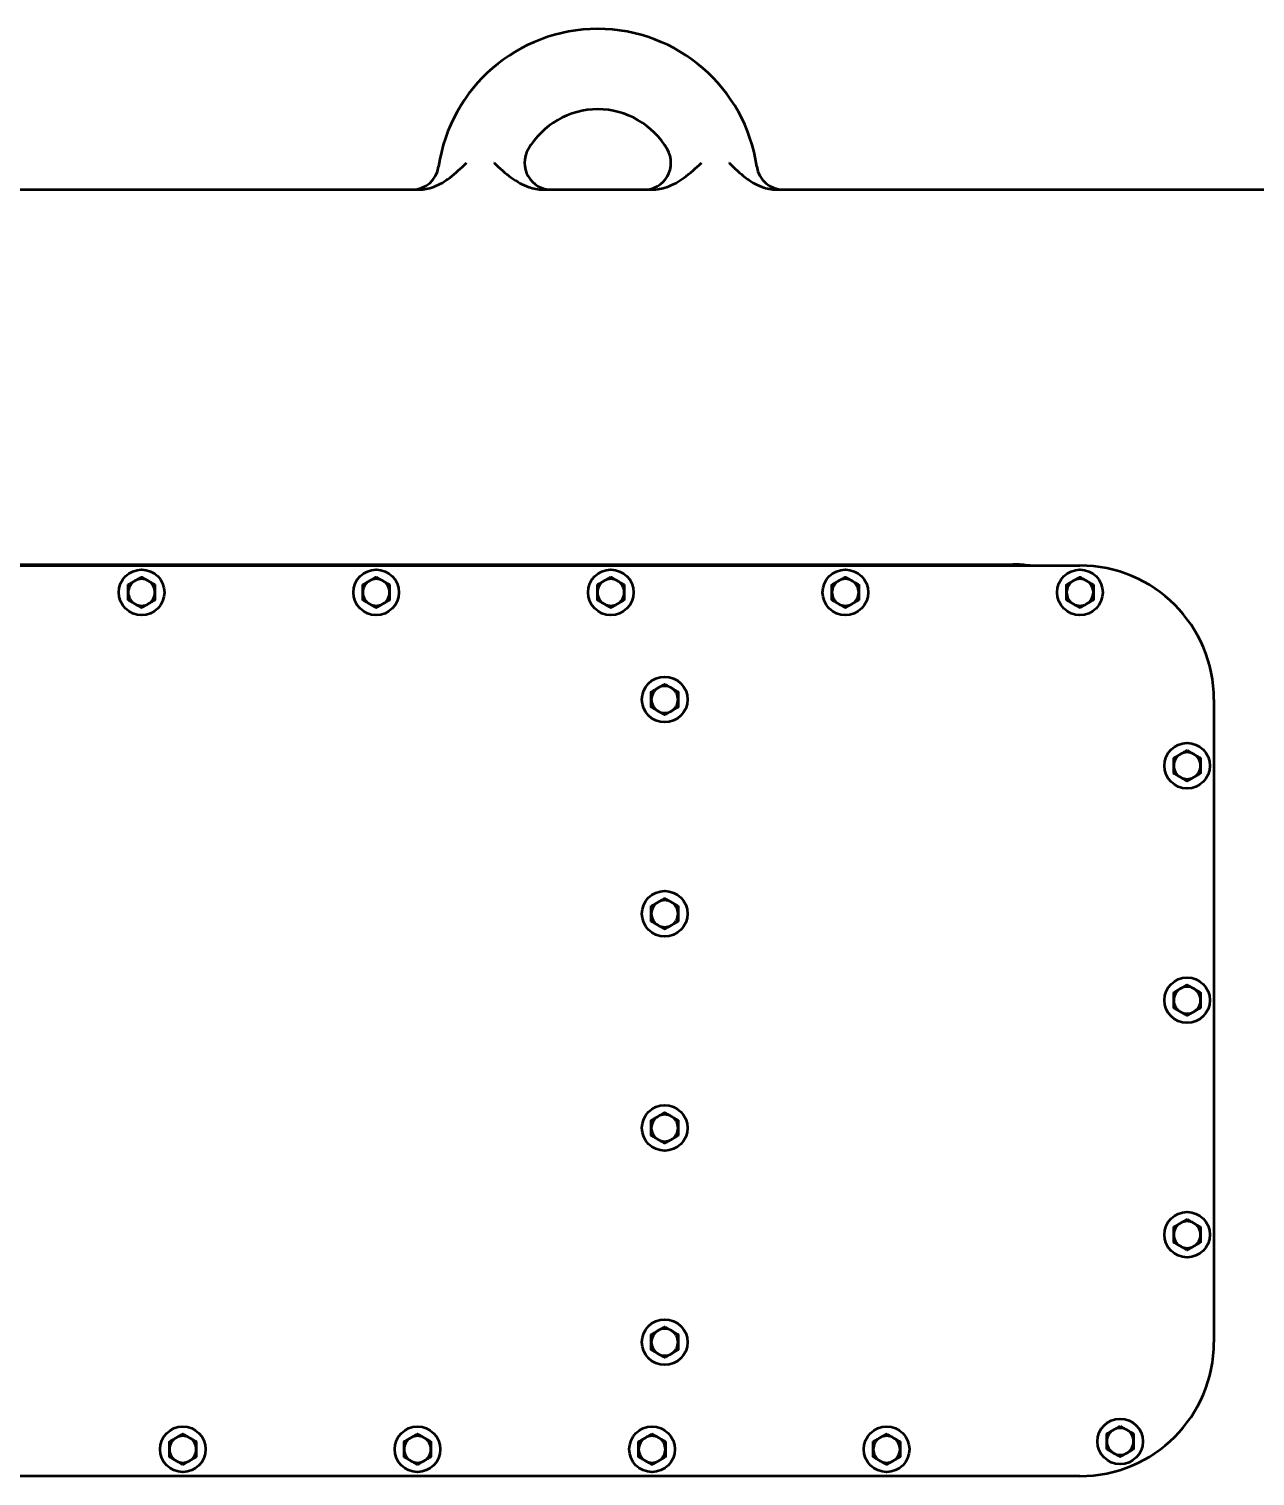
# Model space of a CAD drawing. Header units: millimetres. Extents: x -3927 to 2971, y -407 to 932.
# Drawn here: x 1028 to 1486, y -4 to 536 of the extents above; entities that cross this region are included whole.
import ezdxf

# ---------------------------------------------------------------- set-up
doc = ezdxf.new("R2010")
doc.units = ezdxf.units.MM
doc.layers.add('Видимый контур (ГОСТ)', color=7, linetype='Continuous', lineweight=50)

msp = doc.modelspace()

# ---------------------------------------------------------------- linework, layer by layer
at = {"layer": 'Видимый контур (ГОСТ)'}
for p, q in [((615.25, 476), (1173.68, 476)), ((1219.89, 476), (1260.61, 476)), ((1306.82, 476), (1503.68, 476)), ((885.25, 336), (1395.25, 336)), ((910.25, 335.59), (1420.25, 335.59)), ((1470.25, 285.59), (1470.25, 45.59)), ((1420.25, -4.41), (910.25, -4.41))]:
    msp.add_line(p, q, dxfattribs=at)
for centre in [(1069.98, 325.59), (1157.55, 325.59), (1245.12, 325.59), (1332.68, 325.59), (1420.25, 325.59), (1265.25, 285.59), (1460.25, 260.86), (1265.25, 205.59), (1460.25, 173.29), (1265.25, 125.59), (1460.25, 85.73), (1265.25, 45.59), (1435.27, 8.52), (1085.38, 5.59), (1172.95, 5.59), (1260.52, 5.59), (1348.08, 5.59)]:
    msp.add_circle(centre, 8.5, dxfattribs=at)
for centre, radius, start, end in [((1240.25, 476), 60, 8.2132, 171.7868), ((1240.25, 476), 30, 30, 150), ((1222.93, 486), 10, 150, 270), ((1257.57, 486), 10, 270, 30), ((1170.97, 486), 10, 270, 351.7868), ((1309.53, 486), 10, 188.2132, 270), ((1395.25, 286), 50, 82.6779, 90), ((1420.25, 285.59), 50, 0, 90), ((1069.98, 325.59), 5, 120, 180), ((1069.98, 325.59), 5, 60, 120), ((1069.98, 325.59), 5, 0, 60), ((1157.55, 325.59), 5, 120, 180), ((1157.55, 325.59), 5, 60, 120), ((1157.55, 325.59), 5, 0, 60), ((1245.12, 325.59), 5, 120, 180), ((1245.12, 325.59), 5, 60, 120), ((1245.12, 325.59), 5, 0, 60), ((1332.68, 325.59), 5, 120, 180), ((1332.68, 325.59), 5, 60, 120), ((1332.68, 325.59), 5, 0, 60), ((1420.25, 325.59), 5, 120, 180), ((1420.25, 325.59), 5, 60, 120), ((1420.25, 325.59), 5, 0, 60), ((1069.98, 325.59), 5, 180, 240), ((1069.98, 325.59), 5, 300, 0), ((1157.55, 325.59), 5, 180, 240), ((1157.55, 325.59), 5, 300, 0), ((1245.12, 325.59), 5, 180, 240), ((1245.12, 325.59), 5, 300, 0), ((1332.68, 325.59), 5, 180, 240), ((1332.68, 325.59), 5, 300, 0), ((1420.25, 325.59), 5, 180, 240), ((1420.25, 325.59), 5, 300, 0), ((1069.98, 325.59), 5, 240, 300), ((1157.55, 325.59), 5, 240, 300), ((1245.12, 325.59), 5, 240, 300), ((1332.68, 325.59), 5, 240, 300), ((1420.25, 325.59), 5, 240, 300), ((1265.25, 285.59), 5, 120, 180), ((1265.25, 285.59), 5, 60, 120), ((1265.25, 285.59), 5, 0, 60), ((1265.25, 285.59), 5, 180, 240), ((1265.25, 285.59), 5, 240, 300), ((1265.25, 285.59), 5, 300, 0), ((1460.25, 260.86), 5, 120, 180), ((1460.25, 260.86), 5, 60, 120), ((1460.25, 260.86), 5, 0, 60), ((1460.25, 260.86), 5, 180, 240), ((1460.25, 260.86), 5, 300, 0), ((1460.25, 260.86), 5, 240, 300), ((1265.25, 205.59), 5, 120, 180), ((1265.25, 205.59), 5, 180, 240), ((1265.25, 205.59), 5, 60, 120), ((1265.25, 205.59), 5, 0, 60), ((1265.25, 205.59), 5, 300, 0), ((1265.25, 205.59), 5, 240, 300), ((1460.25, 173.29), 5, 120, 180), ((1460.25, 173.29), 5, 180, 240), ((1460.25, 173.29), 5, 60, 120), ((1460.25, 173.29), 5, 0, 60), ((1460.25, 173.29), 5, 300, 0), ((1460.25, 173.29), 5, 240, 300), ((1265.25, 125.59), 5, 120, 180), ((1265.25, 125.59), 5, 60, 120), ((1265.25, 125.59), 5, 0, 60), ((1265.25, 125.59), 5, 180, 240), ((1265.25, 125.59), 5, 300, 0), ((1265.25, 125.59), 5, 240, 300), ((1460.25, 85.73), 5, 120, 180), ((1460.25, 85.73), 5, 60, 120), ((1460.25, 85.73), 5, 0, 60), ((1460.25, 85.73), 5, 180, 240), ((1460.25, 85.73), 5, 240, 300), ((1460.25, 85.73), 5, 300, 0), ((1265.25, 45.59), 5, 120, 180), ((1265.25, 45.59), 5, 60, 120), ((1265.25, 45.59), 5, 0, 60), ((1265.25, 45.59), 5, 180, 240), ((1265.25, 45.59), 5, 300, 0), ((1420.25, 45.59), 50, 270, 0), ((1265.25, 45.59), 5, 240, 300), ((1435.27, 8.52), 5, 120, 180), ((1435.27, 8.52), 5, 60, 120), ((1435.27, 8.52), 5, 0, 60), ((1085.38, 5.59), 5, 120, 180), ((1085.38, 5.59), 5, 180, 240), ((1085.38, 5.59), 5, 60, 120), ((1085.38, 5.59), 5, 0, 60), ((1085.38, 5.59), 5, 300, 0), ((1172.95, 5.59), 5, 120, 180), ((1172.95, 5.59), 5, 180, 240), ((1172.95, 5.59), 5, 60, 120), ((1172.95, 5.59), 5, 0, 60), ((1172.95, 5.59), 5, 300, 0), ((1260.52, 5.59), 5, 120, 180), ((1260.52, 5.59), 5, 180, 240), ((1260.52, 5.59), 5, 60, 120), ((1260.52, 5.59), 5, 0, 60), ((1260.52, 5.59), 5, 300, 0), ((1348.08, 5.59), 5, 120, 180), ((1348.08, 5.59), 5, 180, 240), ((1348.08, 5.59), 5, 60, 120), ((1348.08, 5.59), 5, 0, 60), ((1348.08, 5.59), 5, 300, 0), ((1435.27, 8.52), 5, 180, 240), ((1435.27, 8.52), 5, 300, 0), ((1085.38, 5.59), 5, 240, 300), ((1172.95, 5.59), 5, 240, 300), ((1260.52, 5.59), 5, 240, 300), ((1348.08, 5.59), 5, 240, 300), ((1435.27, 8.52), 5, 240, 300)]:
    msp.add_arc(centre, radius, start, end, dxfattribs=at)
for points, knots in [([(1173.68, 476), (1175.25, 476), (1177.05, 476.28), (1181.32, 477.87), (1183.32, 479.14), (1187.2, 482.09), (1189.21, 484.03), (1191.25, 485.99), (1191.25, 485.99), (1191.26, 486)], [0, 0, 0, 0, 0.47188, 0.47188, 1.020367, 1.020367, 1.741876, 1.741876, 1.743911, 1.743911, 1.743911, 1.743911]), ([(1201.52, 486), (1201.52, 486), (1201.53, 485.99), (1203.56, 484.08), (1205.7, 482.11), (1210.06, 478.99), (1212.19, 477.77), (1216.23, 476.36), (1218.05, 476), (1219.89, 476)], [-0.001585, -0.001585, -0.001585, -0.001585, 0, 0, 0.836753, 0.836753, 1.53633, 1.53633, 2.069126, 2.069126, 2.069126, 2.069126]), ([(1260.61, 476), (1262.45, 476), (1264.27, 476.36), (1268.31, 477.77), (1270.44, 478.99), (1274.8, 482.11), (1276.94, 484.08), (1278.97, 485.99), (1278.98, 486), (1278.98, 486)], [0, 0, 0, 0, 0.552665, 0.552665, 1.278332, 1.278332, 2.14629, 2.14629, 2.147934, 2.147934, 2.147934, 2.147934]), ([(1289.24, 486), (1289.25, 485.99), (1289.25, 485.99), (1291.29, 484.03), (1293.3, 482.09), (1297.18, 479.14), (1299.18, 477.87), (1303.45, 476.28), (1305.25, 476), (1306.82, 476)], [-0.002382, -0.002382, -0.002382, -0.002382, 0, 0, 0.84473, 0.84473, 1.486888, 1.486888, 2.039356, 2.039356, 2.039356, 2.039356])]:
    msp.add_open_spline(points, degree=3, knots=knots, dxfattribs=at)
for points, weights in [([(1064.98, 328.48), (1066.32, 329.25), (1067.48, 329.92)], [1.18718660813, 1.13093581243, 1]), ([(1067.48, 329.92), (1068.64, 330.59), (1069.98, 331.37)], [1, 1.13093581243, 1.18718660813]), ([(1069.98, 331.37), (1071.32, 330.59), (1072.48, 329.92)], [1.18718660813, 1.13093581243, 1]), ([(1072.48, 329.92), (1073.64, 329.25), (1074.98, 328.48)], [1, 1.13093581243, 1.18718660813]), ([(1152.55, 328.48), (1153.89, 329.25), (1155.05, 329.92)], [1.18718660813, 1.13093581243, 1]), ([(1155.05, 329.92), (1156.21, 330.59), (1157.55, 331.37)], [1, 1.13093581243, 1.18718660813]), ([(1157.55, 331.37), (1158.89, 330.59), (1160.05, 329.92)], [1.18718660813, 1.13093581243, 1]), ([(1160.05, 329.92), (1161.21, 329.25), (1162.55, 328.48)], [1, 1.13093581243, 1.18718660813]), ([(1240.12, 328.48), (1241.46, 329.25), (1242.62, 329.92)], [1.18718660813, 1.13093581243, 1]), ([(1242.62, 329.92), (1243.78, 330.59), (1245.12, 331.37)], [1, 1.13093581243, 1.18718660813]), ([(1245.12, 331.37), (1246.46, 330.59), (1247.62, 329.92)], [1.18718660813, 1.13093581243, 1]), ([(1247.62, 329.92), (1248.78, 329.25), (1250.12, 328.48)], [1, 1.13093581243, 1.18718660813]), ([(1327.68, 328.48), (1329.02, 329.25), (1330.18, 329.92)], [1.18718660813, 1.13093581243, 1]), ([(1330.18, 329.92), (1331.34, 330.59), (1332.68, 331.37)], [1, 1.13093581243, 1.18718660813]), ([(1332.68, 331.37), (1334.02, 330.59), (1335.18, 329.92)], [1.18718660813, 1.13093581243, 1]), ([(1335.18, 329.92), (1336.34, 329.25), (1337.68, 328.48)], [1, 1.13093581243, 1.18718660813]), ([(1415.25, 328.48), (1416.59, 329.25), (1417.75, 329.92)], [1.18718660813, 1.13093581243, 1]), ([(1417.75, 329.92), (1418.91, 330.59), (1420.25, 331.37)], [1, 1.13093581243, 1.18718660813]), ([(1420.25, 331.37), (1421.59, 330.59), (1422.75, 329.92)], [1.18718660813, 1.13093581243, 1]), ([(1422.75, 329.92), (1423.91, 329.25), (1425.25, 328.48)], [1, 1.13093581243, 1.18718660813]), ([(1064.98, 325.59), (1064.98, 326.93), (1064.98, 328.48)], [1, 1.13093581243, 1.18718660813]), ([(1064.98, 322.71), (1064.98, 324.25), (1064.98, 325.59)], [1.18718660813, 1.13093581243, 1]), ([(1074.98, 328.48), (1074.98, 326.93), (1074.98, 325.59)], [1.18718660813, 1.13093581243, 1]), ([(1074.98, 325.59), (1074.98, 324.25), (1074.98, 322.71)], [1, 1.13093581243, 1.18718660813]), ([(1152.55, 325.59), (1152.55, 326.93), (1152.55, 328.48)], [1, 1.13093581243, 1.18718660813]), ([(1152.55, 322.71), (1152.55, 324.25), (1152.55, 325.59)], [1.18718660813, 1.13093581243, 1]), ([(1162.55, 328.48), (1162.55, 326.93), (1162.55, 325.59)], [1.18718660813, 1.13093581243, 1]), ([(1162.55, 325.59), (1162.55, 324.25), (1162.55, 322.71)], [1, 1.13093581243, 1.18718660813]), ([(1240.12, 325.59), (1240.12, 326.93), (1240.12, 328.48)], [1, 1.13093581243, 1.18718660813]), ([(1240.12, 322.71), (1240.12, 324.25), (1240.12, 325.59)], [1.18718660813, 1.13093581243, 1]), ([(1250.12, 328.48), (1250.12, 326.93), (1250.12, 325.59)], [1.18718660813, 1.13093581243, 1]), ([(1250.12, 325.59), (1250.12, 324.25), (1250.12, 322.71)], [1, 1.13093581243, 1.18718660813]), ([(1327.68, 325.59), (1327.68, 326.93), (1327.68, 328.48)], [1, 1.13093581243, 1.18718660813]), ([(1327.68, 322.71), (1327.68, 324.25), (1327.68, 325.59)], [1.18718660813, 1.13093581243, 1]), ([(1337.68, 328.48), (1337.68, 326.93), (1337.68, 325.59)], [1.18718660813, 1.13093581243, 1]), ([(1337.68, 325.59), (1337.68, 324.25), (1337.68, 322.71)], [1, 1.13093581243, 1.18718660813]), ([(1415.25, 325.59), (1415.25, 326.93), (1415.25, 328.48)], [1, 1.13093581243, 1.18718660813]), ([(1415.25, 322.71), (1415.25, 324.25), (1415.25, 325.59)], [1.18718660813, 1.13093581243, 1]), ([(1425.25, 328.48), (1425.25, 326.93), (1425.25, 325.59)], [1.18718660813, 1.13093581243, 1]), ([(1425.25, 325.59), (1425.25, 324.25), (1425.25, 322.71)], [1, 1.13093581243, 1.18718660813]), ([(1067.48, 321.26), (1066.32, 321.93), (1064.98, 322.71)], [1, 1.13093581243, 1.18718660813]), ([(1069.98, 319.82), (1068.64, 320.59), (1067.48, 321.26)], [1.18718660813, 1.13093581243, 1]), ([(1072.48, 321.26), (1071.32, 320.59), (1069.98, 319.82)], [1, 1.13093581243, 1.18718660813]), ([(1074.98, 322.71), (1073.64, 321.93), (1072.48, 321.26)], [1.18718660813, 1.13093581243, 1]), ([(1155.05, 321.26), (1153.89, 321.93), (1152.55, 322.71)], [1, 1.13093581243, 1.18718660813]), ([(1157.55, 319.82), (1156.21, 320.59), (1155.05, 321.26)], [1.18718660813, 1.13093581243, 1]), ([(1160.05, 321.26), (1158.89, 320.59), (1157.55, 319.82)], [1, 1.13093581243, 1.18718660813]), ([(1162.55, 322.71), (1161.21, 321.93), (1160.05, 321.26)], [1.18718660813, 1.13093581243, 1]), ([(1242.62, 321.26), (1241.46, 321.93), (1240.12, 322.71)], [1, 1.13093581243, 1.18718660813]), ([(1245.12, 319.82), (1243.78, 320.59), (1242.62, 321.26)], [1.18718660813, 1.13093581243, 1]), ([(1247.62, 321.26), (1246.46, 320.59), (1245.12, 319.82)], [1, 1.13093581243, 1.18718660813]), ([(1250.12, 322.71), (1248.78, 321.93), (1247.62, 321.26)], [1.18718660813, 1.13093581243, 1]), ([(1330.18, 321.26), (1329.02, 321.93), (1327.68, 322.71)], [1, 1.13093581243, 1.18718660813]), ([(1332.68, 319.82), (1331.34, 320.59), (1330.18, 321.26)], [1.18718660813, 1.13093581243, 1]), ([(1335.18, 321.26), (1334.02, 320.59), (1332.68, 319.82)], [1, 1.13093581243, 1.18718660813]), ([(1337.68, 322.71), (1336.34, 321.93), (1335.18, 321.26)], [1.18718660813, 1.13093581243, 1]), ([(1417.75, 321.26), (1416.59, 321.93), (1415.25, 322.71)], [1, 1.13093581243, 1.18718660813]), ([(1420.25, 319.82), (1418.91, 320.59), (1417.75, 321.26)], [1.18718660813, 1.13093581243, 1]), ([(1422.75, 321.26), (1421.59, 320.59), (1420.25, 319.82)], [1, 1.13093581243, 1.18718660813]), ([(1425.25, 322.71), (1423.91, 321.93), (1422.75, 321.26)], [1.18718660813, 1.13093581243, 1]), ([(1260.25, 288.48), (1261.59, 289.25), (1262.75, 289.92)], [1.18718660813, 1.13093581243, 1]), ([(1260.25, 285.59), (1260.25, 286.93), (1260.25, 288.48)], [1, 1.13093581243, 1.18718660813]), ([(1262.75, 289.92), (1263.91, 290.59), (1265.25, 291.37)], [1, 1.13093581243, 1.18718660813]), ([(1265.25, 291.37), (1266.59, 290.59), (1267.75, 289.92)], [1.18718660813, 1.13093581243, 1]), ([(1267.75, 289.92), (1268.91, 289.25), (1270.25, 288.48)], [1, 1.13093581243, 1.18718660813]), ([(1270.25, 288.48), (1270.25, 286.93), (1270.25, 285.59)], [1.18718660813, 1.13093581243, 1]), ([(1260.25, 282.71), (1260.25, 284.25), (1260.25, 285.59)], [1.18718660813, 1.13093581243, 1]), ([(1262.75, 281.26), (1261.59, 281.93), (1260.25, 282.71)], [1, 1.13093581243, 1.18718660813]), ([(1265.25, 279.82), (1263.91, 280.59), (1262.75, 281.26)], [1.18718660813, 1.13093581243, 1]), ([(1267.75, 281.26), (1266.59, 280.59), (1265.25, 279.82)], [1, 1.13093581243, 1.18718660813]), ([(1270.25, 282.71), (1268.91, 281.93), (1267.75, 281.26)], [1.18718660813, 1.13093581243, 1]), ([(1270.25, 285.59), (1270.25, 284.25), (1270.25, 282.71)], [1, 1.13093581243, 1.18718660813]), ([(1455.25, 263.74), (1456.59, 264.52), (1457.75, 265.19)], [1.18718660813, 1.13093581243, 1]), ([(1457.75, 265.19), (1458.91, 265.86), (1460.25, 266.63)], [1, 1.13093581243, 1.18718660813]), ([(1460.25, 266.63), (1461.59, 265.86), (1462.75, 265.19)], [1.18718660813, 1.13093581243, 1]), ([(1462.75, 265.19), (1463.91, 264.52), (1465.25, 263.74)], [1, 1.13093581243, 1.18718660813]), ([(1455.25, 260.86), (1455.25, 262.2), (1455.25, 263.74)], [1, 1.13093581243, 1.18718660813]), ([(1455.25, 257.97), (1455.25, 259.52), (1455.25, 260.86)], [1.18718660813, 1.13093581243, 1]), ([(1465.25, 263.74), (1465.25, 262.2), (1465.25, 260.86)], [1.18718660813, 1.13093581243, 1]), ([(1465.25, 260.86), (1465.25, 259.52), (1465.25, 257.97)], [1, 1.13093581243, 1.18718660813]), ([(1457.75, 256.53), (1456.59, 257.2), (1455.25, 257.97)], [1, 1.13093581243, 1.18718660813]), ([(1460.25, 255.08), (1458.91, 255.86), (1457.75, 256.53)], [1.18718660813, 1.13093581243, 1]), ([(1462.75, 256.53), (1461.59, 255.86), (1460.25, 255.08)], [1, 1.13093581243, 1.18718660813]), ([(1465.25, 257.97), (1463.91, 257.2), (1462.75, 256.53)], [1.18718660813, 1.13093581243, 1]), ([(1262.75, 209.92), (1263.91, 210.59), (1265.25, 211.37)], [1, 1.13093581243, 1.18718660813]), ([(1265.25, 211.37), (1266.59, 210.59), (1267.75, 209.92)], [1.18718660813, 1.13093581243, 1]), ([(1260.25, 208.48), (1261.59, 209.25), (1262.75, 209.92)], [1.18718660813, 1.13093581243, 1]), ([(1260.25, 205.59), (1260.25, 206.93), (1260.25, 208.48)], [1, 1.13093581243, 1.18718660813]), ([(1260.25, 202.71), (1260.25, 204.25), (1260.25, 205.59)], [1.18718660813, 1.13093581243, 1]), ([(1267.75, 209.92), (1268.91, 209.25), (1270.25, 208.48)], [1, 1.13093581243, 1.18718660813]), ([(1270.25, 208.48), (1270.25, 206.93), (1270.25, 205.59)], [1.18718660813, 1.13093581243, 1]), ([(1270.25, 205.59), (1270.25, 204.25), (1270.25, 202.71)], [1, 1.13093581243, 1.18718660813]), ([(1262.75, 201.26), (1261.59, 201.93), (1260.25, 202.71)], [1, 1.13093581243, 1.18718660813]), ([(1265.25, 199.82), (1263.91, 200.59), (1262.75, 201.26)], [1.18718660813, 1.13093581243, 1]), ([(1267.75, 201.26), (1266.59, 200.59), (1265.25, 199.82)], [1, 1.13093581243, 1.18718660813]), ([(1270.25, 202.71), (1268.91, 201.93), (1267.75, 201.26)], [1.18718660813, 1.13093581243, 1]), ([(1457.75, 177.62), (1458.91, 178.29), (1460.25, 179.06)], [1, 1.13093581243, 1.18718660813]), ([(1460.25, 179.06), (1461.59, 178.29), (1462.75, 177.62)], [1.18718660813, 1.13093581243, 1]), ([(1455.25, 176.18), (1456.59, 176.95), (1457.75, 177.62)], [1.18718660813, 1.13093581243, 1]), ([(1455.25, 173.29), (1455.25, 174.63), (1455.25, 176.18)], [1, 1.13093581243, 1.18718660813]), ([(1455.25, 170.4), (1455.25, 171.95), (1455.25, 173.29)], [1.18718660813, 1.13093581243, 1]), ([(1462.75, 177.62), (1463.91, 176.95), (1465.25, 176.18)], [1, 1.13093581243, 1.18718660813]), ([(1465.25, 176.18), (1465.25, 174.63), (1465.25, 173.29)], [1.18718660813, 1.13093581243, 1]), ([(1465.25, 173.29), (1465.25, 171.95), (1465.25, 170.4)], [1, 1.13093581243, 1.18718660813]), ([(1457.75, 168.96), (1456.59, 169.63), (1455.25, 170.4)], [1, 1.13093581243, 1.18718660813]), ([(1460.25, 167.52), (1458.91, 168.29), (1457.75, 168.96)], [1.18718660813, 1.13093581243, 1]), ([(1462.75, 168.96), (1461.59, 168.29), (1460.25, 167.52)], [1, 1.13093581243, 1.18718660813]), ([(1465.25, 170.4), (1463.91, 169.63), (1462.75, 168.96)], [1.18718660813, 1.13093581243, 1]), ([(1260.25, 128.48), (1261.59, 129.25), (1262.75, 129.92)], [1.18718660813, 1.13093581243, 1]), ([(1262.75, 129.92), (1263.91, 130.59), (1265.25, 131.37)], [1, 1.13093581243, 1.18718660813]), ([(1265.25, 131.37), (1266.59, 130.59), (1267.75, 129.92)], [1.18718660813, 1.13093581243, 1]), ([(1267.75, 129.92), (1268.91, 129.25), (1270.25, 128.48)], [1, 1.13093581243, 1.18718660813]), ([(1260.25, 125.59), (1260.25, 126.93), (1260.25, 128.48)], [1, 1.13093581243, 1.18718660813]), ([(1260.25, 122.71), (1260.25, 124.25), (1260.25, 125.59)], [1.18718660813, 1.13093581243, 1]), ([(1270.25, 128.48), (1270.25, 126.93), (1270.25, 125.59)], [1.18718660813, 1.13093581243, 1]), ([(1270.25, 125.59), (1270.25, 124.25), (1270.25, 122.71)], [1, 1.13093581243, 1.18718660813]), ([(1262.75, 121.26), (1261.59, 121.93), (1260.25, 122.71)], [1, 1.13093581243, 1.18718660813]), ([(1265.25, 119.82), (1263.91, 120.59), (1262.75, 121.26)], [1.18718660813, 1.13093581243, 1]), ([(1267.75, 121.26), (1266.59, 120.59), (1265.25, 119.82)], [1, 1.13093581243, 1.18718660813]), ([(1270.25, 122.71), (1268.91, 121.93), (1267.75, 121.26)], [1.18718660813, 1.13093581243, 1]), ([(1455.25, 88.61), (1456.59, 89.39), (1457.75, 90.06)], [1.18718660813, 1.13093581243, 1]), ([(1455.25, 85.73), (1455.25, 87.06), (1455.25, 88.61)], [1, 1.13093581243, 1.18718660813]), ([(1457.75, 90.06), (1458.91, 90.73), (1460.25, 91.5)], [1, 1.13093581243, 1.18718660813]), ([(1460.25, 91.5), (1461.59, 90.73), (1462.75, 90.06)], [1.18718660813, 1.13093581243, 1]), ([(1462.75, 90.06), (1463.91, 89.39), (1465.25, 88.61)], [1, 1.13093581243, 1.18718660813]), ([(1465.25, 88.61), (1465.25, 87.06), (1465.25, 85.73)], [1.18718660813, 1.13093581243, 1]), ([(1455.25, 82.84), (1455.25, 84.39), (1455.25, 85.73)], [1.18718660813, 1.13093581243, 1]), ([(1457.75, 81.39), (1456.59, 82.06), (1455.25, 82.84)], [1, 1.13093581243, 1.18718660813]), ([(1460.25, 79.95), (1458.91, 80.73), (1457.75, 81.39)], [1.18718660813, 1.13093581243, 1]), ([(1462.75, 81.39), (1461.59, 80.73), (1460.25, 79.95)], [1, 1.13093581243, 1.18718660813]), ([(1465.25, 82.84), (1463.91, 82.06), (1462.75, 81.39)], [1.18718660813, 1.13093581243, 1]), ([(1465.25, 85.73), (1465.25, 84.39), (1465.25, 82.84)], [1, 1.13093581243, 1.18718660813]), ([(1260.25, 48.48), (1261.59, 49.25), (1262.75, 49.92)], [1.18718660813, 1.13093581243, 1]), ([(1262.75, 49.92), (1263.91, 50.59), (1265.25, 51.37)], [1, 1.13093581243, 1.18718660813]), ([(1265.25, 51.37), (1266.59, 50.59), (1267.75, 49.92)], [1.18718660813, 1.13093581243, 1]), ([(1267.75, 49.92), (1268.91, 49.25), (1270.25, 48.48)], [1, 1.13093581243, 1.18718660813]), ([(1260.25, 45.59), (1260.25, 46.93), (1260.25, 48.48)], [1, 1.13093581243, 1.18718660813]), ([(1260.25, 42.71), (1260.25, 44.25), (1260.25, 45.59)], [1.18718660813, 1.13093581243, 1]), ([(1270.25, 48.48), (1270.25, 46.93), (1270.25, 45.59)], [1.18718660813, 1.13093581243, 1]), ([(1270.25, 45.59), (1270.25, 44.25), (1270.25, 42.71)], [1, 1.13093581243, 1.18718660813]), ([(1262.75, 41.26), (1261.59, 41.93), (1260.25, 42.71)], [1, 1.13093581243, 1.18718660813]), ([(1265.25, 39.82), (1263.91, 40.59), (1262.75, 41.26)], [1.18718660813, 1.13093581243, 1]), ([(1267.75, 41.26), (1266.59, 40.59), (1265.25, 39.82)], [1, 1.13093581243, 1.18718660813]), ([(1270.25, 42.71), (1268.91, 41.93), (1267.75, 41.26)], [1.18718660813, 1.13093581243, 1]), ([(1082.88, 9.92), (1084.04, 10.59), (1085.38, 11.37)], [1, 1.13093581243, 1.18718660813]), ([(1085.38, 11.37), (1086.72, 10.59), (1087.88, 9.92)], [1.18718660813, 1.13093581243, 1]), ([(1170.45, 9.92), (1171.61, 10.59), (1172.95, 11.37)], [1, 1.13093581243, 1.18718660813]), ([(1172.95, 11.37), (1174.29, 10.59), (1175.45, 9.92)], [1.18718660813, 1.13093581243, 1]), ([(1258.02, 9.92), (1259.18, 10.59), (1260.52, 11.37)], [1, 1.13093581243, 1.18718660813]), ([(1260.52, 11.37), (1261.86, 10.59), (1263.02, 9.92)], [1.18718660813, 1.13093581243, 1]), ([(1345.58, 9.92), (1346.74, 10.59), (1348.08, 11.37)], [1, 1.13093581243, 1.18718660813]), ([(1348.08, 11.37), (1349.42, 10.59), (1350.58, 9.92)], [1.18718660813, 1.13093581243, 1]), ([(1430.27, 11.41), (1431.61, 12.18), (1432.77, 12.85)], [1.18718660813, 1.13093581243, 1]), ([(1430.27, 8.52), (1430.27, 9.86), (1430.27, 11.41)], [1, 1.13093581243, 1.18718660813]), ([(1432.77, 12.85), (1433.93, 13.52), (1435.27, 14.29)], [1, 1.13093581243, 1.18718660813]), ([(1435.27, 14.29), (1436.61, 13.52), (1437.77, 12.85)], [1.18718660813, 1.13093581243, 1]), ([(1437.77, 12.85), (1438.93, 12.18), (1440.27, 11.41)], [1, 1.13093581243, 1.18718660813]), ([(1440.27, 11.41), (1440.27, 9.86), (1440.27, 8.52)], [1.18718660813, 1.13093581243, 1]), ([(1080.38, 8.48), (1081.72, 9.25), (1082.88, 9.92)], [1.18718660813, 1.13093581243, 1]), ([(1080.38, 5.59), (1080.38, 6.93), (1080.38, 8.48)], [1, 1.13093581243, 1.18718660813]), ([(1080.38, 2.71), (1080.38, 4.25), (1080.38, 5.59)], [1.18718660813, 1.13093581243, 1]), ([(1087.88, 9.92), (1089.04, 9.25), (1090.38, 8.48)], [1, 1.13093581243, 1.18718660813]), ([(1090.38, 8.48), (1090.38, 6.93), (1090.38, 5.59)], [1.18718660813, 1.13093581243, 1]), ([(1090.38, 5.59), (1090.38, 4.25), (1090.38, 2.71)], [1, 1.13093581243, 1.18718660813]), ([(1167.95, 8.48), (1169.29, 9.25), (1170.45, 9.92)], [1.18718660813, 1.13093581243, 1]), ([(1167.95, 5.59), (1167.95, 6.93), (1167.95, 8.48)], [1, 1.13093581243, 1.18718660813]), ([(1167.95, 2.71), (1167.95, 4.25), (1167.95, 5.59)], [1.18718660813, 1.13093581243, 1]), ([(1175.45, 9.92), (1176.61, 9.25), (1177.95, 8.48)], [1, 1.13093581243, 1.18718660813]), ([(1177.95, 8.48), (1177.95, 6.93), (1177.95, 5.59)], [1.18718660813, 1.13093581243, 1]), ([(1177.95, 5.59), (1177.95, 4.25), (1177.95, 2.71)], [1, 1.13093581243, 1.18718660813]), ([(1255.52, 8.48), (1256.86, 9.25), (1258.02, 9.92)], [1.18718660813, 1.13093581243, 1]), ([(1255.52, 5.59), (1255.52, 6.93), (1255.52, 8.48)], [1, 1.13093581243, 1.18718660813]), ([(1255.52, 2.71), (1255.52, 4.25), (1255.52, 5.59)], [1.18718660813, 1.13093581243, 1]), ([(1263.02, 9.92), (1264.18, 9.25), (1265.52, 8.48)], [1, 1.13093581243, 1.18718660813]), ([(1265.52, 8.48), (1265.52, 6.93), (1265.52, 5.59)], [1.18718660813, 1.13093581243, 1]), ([(1265.52, 5.59), (1265.52, 4.25), (1265.52, 2.71)], [1, 1.13093581243, 1.18718660813]), ([(1343.08, 8.48), (1344.42, 9.25), (1345.58, 9.92)], [1.18718660813, 1.13093581243, 1]), ([(1343.08, 5.59), (1343.08, 6.93), (1343.08, 8.48)], [1, 1.13093581243, 1.18718660813]), ([(1343.08, 2.71), (1343.08, 4.25), (1343.08, 5.59)], [1.18718660813, 1.13093581243, 1]), ([(1350.58, 9.92), (1351.74, 9.25), (1353.08, 8.48)], [1, 1.13093581243, 1.18718660813]), ([(1353.08, 8.48), (1353.08, 6.93), (1353.08, 5.59)], [1.18718660813, 1.13093581243, 1]), ([(1353.08, 5.59), (1353.08, 4.25), (1353.08, 2.71)], [1, 1.13093581243, 1.18718660813]), ([(1430.27, 5.63), (1430.27, 7.18), (1430.27, 8.52)], [1.18718660813, 1.13093581243, 1]), ([(1432.77, 4.19), (1431.61, 4.86), (1430.27, 5.63)], [1, 1.13093581243, 1.18718660813]), ([(1440.27, 5.63), (1438.93, 4.86), (1437.77, 4.19)], [1.18718660813, 1.13093581243, 1]), ([(1440.27, 8.52), (1440.27, 7.18), (1440.27, 5.63)], [1, 1.13093581243, 1.18718660813]), ([(1082.88, 1.26), (1081.72, 1.93), (1080.38, 2.71)], [1, 1.13093581243, 1.18718660813]), ([(1085.38, -0.18), (1084.04, 0.59), (1082.88, 1.26)], [1.18718660813, 1.13093581243, 1]), ([(1087.88, 1.26), (1086.72, 0.59), (1085.38, -0.18)], [1, 1.13093581243, 1.18718660813]), ([(1090.38, 2.71), (1089.04, 1.93), (1087.88, 1.26)], [1.18718660813, 1.13093581243, 1]), ([(1170.45, 1.26), (1169.29, 1.93), (1167.95, 2.71)], [1, 1.13093581243, 1.18718660813]), ([(1172.95, -0.18), (1171.61, 0.59), (1170.45, 1.26)], [1.18718660813, 1.13093581243, 1]), ([(1175.45, 1.26), (1174.29, 0.59), (1172.95, -0.18)], [1, 1.13093581243, 1.18718660813]), ([(1177.95, 2.71), (1176.61, 1.93), (1175.45, 1.26)], [1.18718660813, 1.13093581243, 1]), ([(1258.02, 1.26), (1256.86, 1.93), (1255.52, 2.71)], [1, 1.13093581243, 1.18718660813]), ([(1260.52, -0.18), (1259.18, 0.59), (1258.02, 1.26)], [1.18718660813, 1.13093581243, 1]), ([(1263.02, 1.26), (1261.86, 0.59), (1260.52, -0.18)], [1, 1.13093581243, 1.18718660813]), ([(1265.52, 2.71), (1264.18, 1.93), (1263.02, 1.26)], [1.18718660813, 1.13093581243, 1]), ([(1345.58, 1.26), (1344.42, 1.93), (1343.08, 2.71)], [1, 1.13093581243, 1.18718660813]), ([(1348.08, -0.18), (1346.74, 0.59), (1345.58, 1.26)], [1.18718660813, 1.13093581243, 1]), ([(1350.58, 1.26), (1349.42, 0.59), (1348.08, -0.18)], [1, 1.13093581243, 1.18718660813]), ([(1353.08, 2.71), (1351.74, 1.93), (1350.58, 1.26)], [1.18718660813, 1.13093581243, 1]), ([(1435.27, 2.75), (1433.93, 3.52), (1432.77, 4.19)], [1.18718660813, 1.13093581243, 1]), ([(1437.77, 4.19), (1436.61, 3.52), (1435.27, 2.75)], [1, 1.13093581243, 1.18718660813])]:
    msp.add_rational_spline(points, weights, degree=2, dxfattribs=at)

doc.saveas('drawing.dxf')
